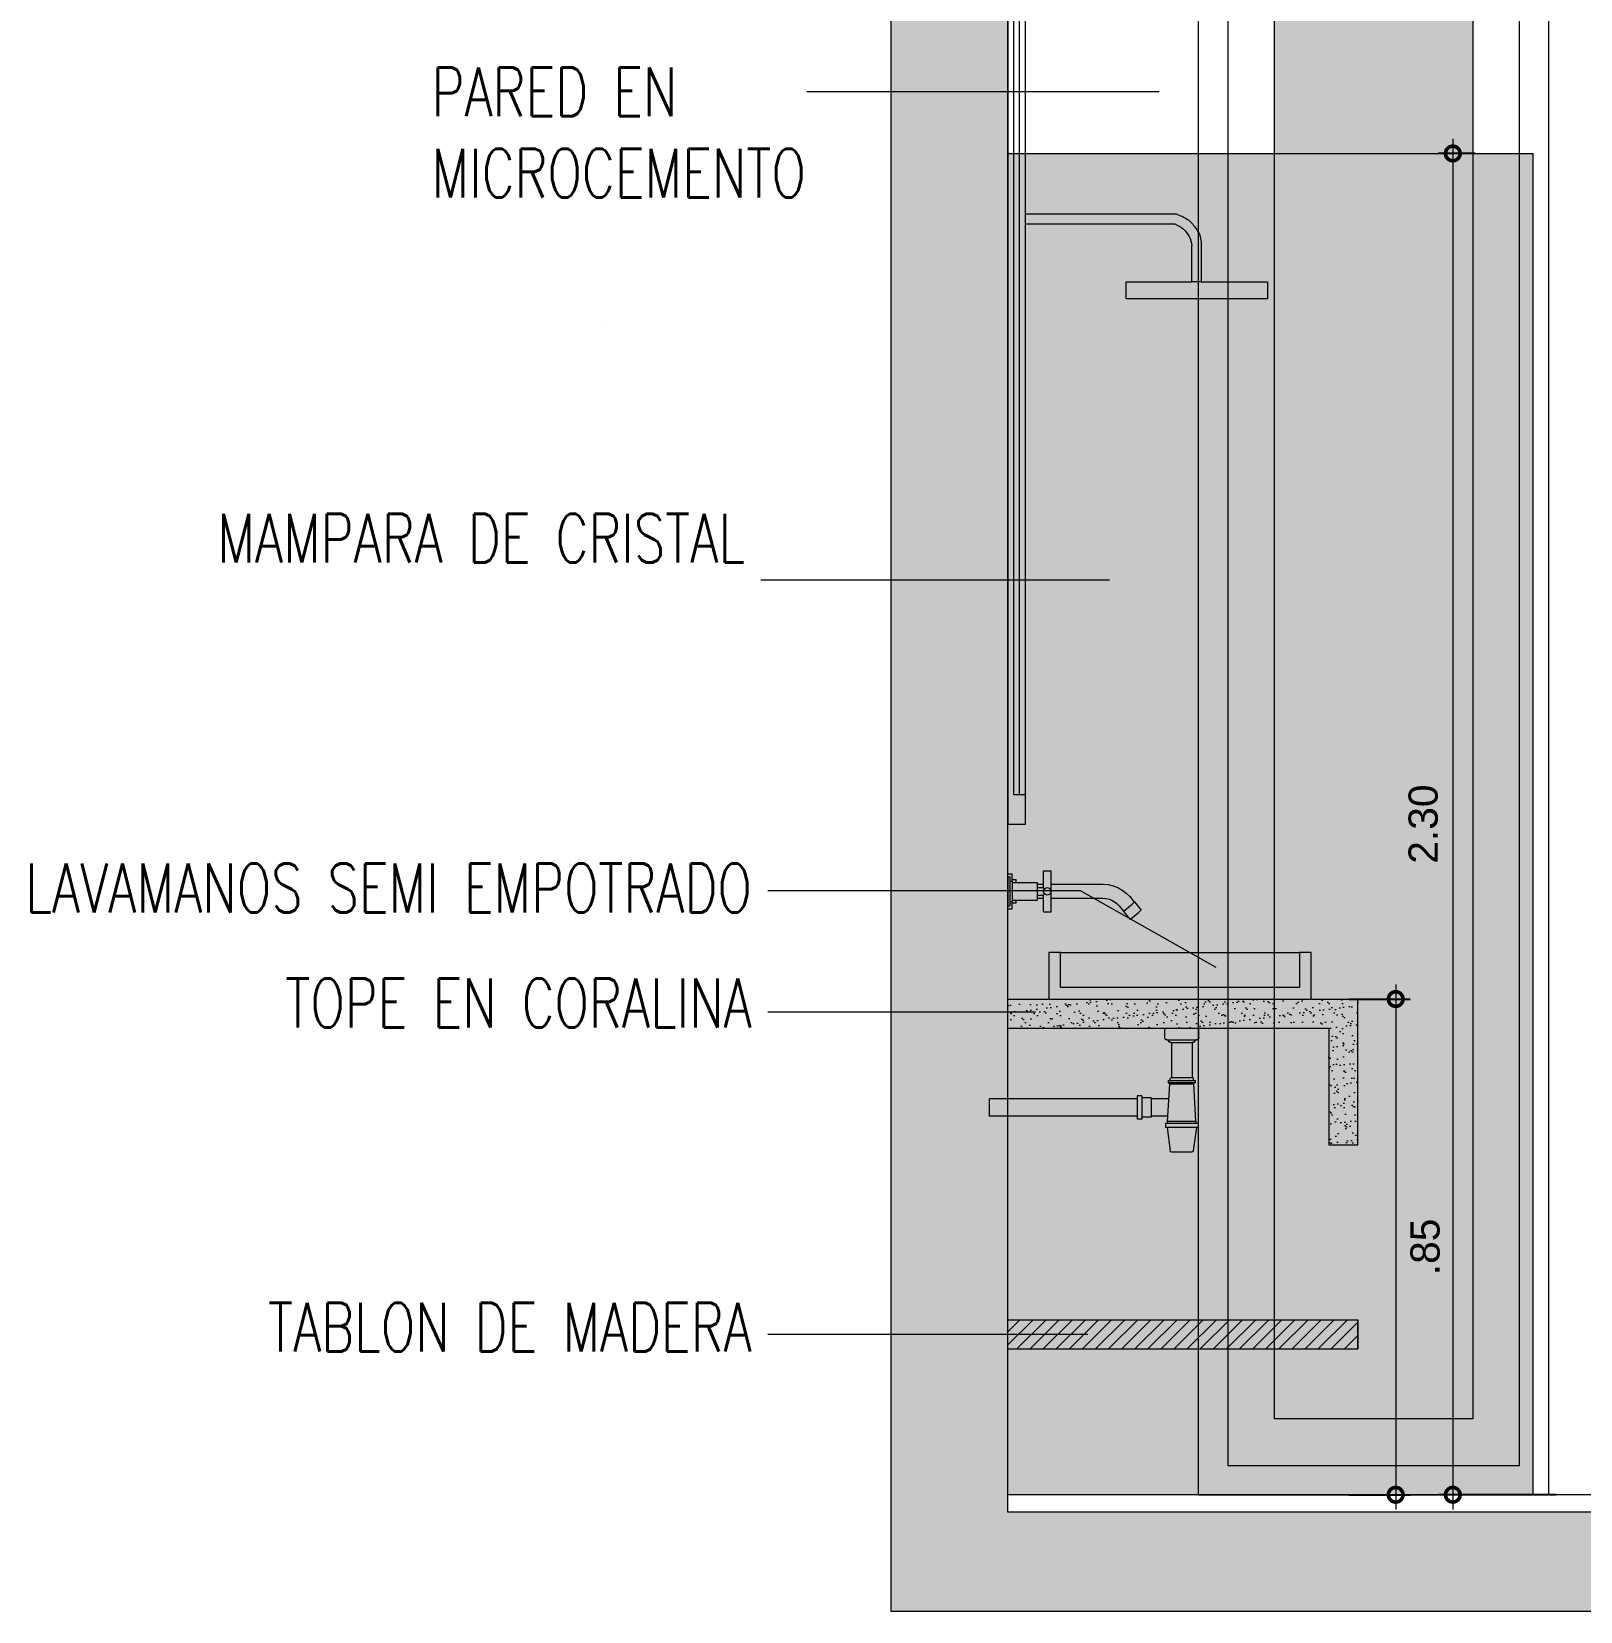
# Model space of a CAD drawing. Header units: metres. Extents: x 113 to 2416, y -346 to 476.
# Drawn here: x 318.911 to 321.566, y -164.745 to -162.036 of the extents above; entities that cross this region are included whole.
import ezdxf

# ---------------------------------------------------------------- set-up
doc = ezdxf.new("R2010")
doc.units = ezdxf.units.M
doc.header["$PDMODE"] = 34
doc.linetypes.add('0', pattern=[0])
doc.linetypes.add('CONTINU', pattern=[0])
doc.layers.get('0').update_dxf_attribs({"color": 250, "linetype": '0', "lineweight": 20})
doc.layers.get('Defpoints').update_dxf_attribs({"color": 6})
for name, color, linetype, lineweight in [('4', 253, 'Continuous', 9), ('corte', 250, 'Continuous', 20), ('DIMENSIONES', 5, 'Continuous', 5), ('SE-2', 252, 'Continuous', 9), ('SE-3', 253, 'Continuous', 5), ('SE-4', 254, 'Continuous', 0), ('textos', 7, 'Continuous', 0)]:
    doc.layers.add(name, color=color, linetype=linetype, lineweight=lineweight)
doc.layers.add('RELLENO SECCION', color=8, linetype='Continuous', lineweight=0, transparency=0.4)
doc.styles.add('Arch-Dim', font='romans.shx', dxfattribs={"width": 0.75})
doc.styles.add('ESC25-2mm', font='arial.ttf', dxfattribs={"height": 0.05})
doc.dimstyles.new('DIMS25', dxfattribs={"dimtxt": 0.05, "dimasz": 0.05, "dimexe": 0.025, "dimexo": 0.025, "dimgap": 0.025, "dimtad": 2, "dimzin": 4, "dimdsep": 46, "dimtxsty": 'ESC25-2mm', "dimblk": 'DOTSMALL', "dimcen": 0.025, "dimdle": 0.025, "dimclrd": 256, "dimclre": 256, "dimclrt": 1, "dimadec": 0, "dimazin": 0, "dimtfac": 1, "dimtix": 1, "dimtmove": 2, "dimatfit": 3, "dimfxl": 1, "dimtolj": 1, "dimtzin": 0, "dimlwd": -1, "dimarcsym": 0})

# ---------------------------------------------------------------- blocks, each defined once
blk = doc.blocks.new('A$C3dfb1af3')
at = {"layer": 'SE-2'}
for points in [[(0.2286, 0.0612), (0.2286, 0.0612), (0.2286, 0.0617), (0.2286, 0.0617)], [(0.2286, 0.0612), (0.2286, 0.0612), (0.2286, 0.0617), (0.2286, 0.0617)], [(0.2286, 0.0599), (0.2286, 0.0599), (0.2286, 0.0612), (0.2286, 0.0612)], [(0.2286, 0.0599), (0.2286, 0.0599), (0.2286, 0.0612), (0.2286, 0.0612)], [(0.2286, 0.0599), (0.2286, 0.0577), (0.2286, 0.0577), (0.2286, 0.0599)], [(0.2286, 0.0599), (0.2286, 0.0577), (0.2286, 0.0577), (0.2286, 0.0599)], [(0.2286, 0.0577), (0.2286, 0.0549), (0.2286, 0.0549), (0.2286, 0.0577)], [(0.2286, 0.0577), (0.2286, 0.0549), (0.2286, 0.0549), (0.2286, 0.0577)], [(0.2286, 0.0549), (0.2286, 0.0517), (0.2286, 0.0517), (0.2286, 0.0549)], [(0.2286, 0.0549), (0.2286, 0.0517), (0.2286, 0.0517), (0.2286, 0.0549)], [(0.2286, 0.0517), (0.2286, 0.0482), (0.2286, 0.0482), (0.2286, 0.0517)], [(0.2286, 0.0517), (0.2286, 0.0482), (0.2286, 0.0482), (0.2286, 0.0517)], [(0.2286, 0.0482), (0.2286, 0.0447), (0.2286, 0.0447), (0.2286, 0.0482)], [(0.2286, 0.0482), (0.2286, 0.0447), (0.2286, 0.0447), (0.2286, 0.0482)], [(0.2286, 0.0447), (0.2286, 0.0414), (0.2286, 0.0414), (0.2286, 0.0447)], [(0.2286, 0.0447), (0.2286, 0.0414), (0.2286, 0.0414), (0.2286, 0.0447)], [(0.2286, 0.0414), (0.2286, 0.0386), (0.2286, 0.0386), (0.2286, 0.0414)], [(0.2286, 0.0414), (0.2286, 0.0386), (0.2286, 0.0386), (0.2286, 0.0414)], [(0.2286, 0.0386), (0.2286, 0.0365), (0.2286, 0.0365), (0.2286, 0.0386)], [(0.2286, 0.0386), (0.2286, 0.0365), (0.2286, 0.0365), (0.2286, 0.0386)], [(0.2286, 0.0365), (0.2286, 0.0351), (0.2286, 0.0351), (0.2286, 0.0365)], [(0.2286, 0.0365), (0.2286, 0.0351), (0.2286, 0.0351), (0.2286, 0.0365)], [(0.2286, 0.0351), (0.2286, 0.0347), (0.2286, 0.0347), (0.2286, 0.0351)], [(0.2286, 0.0351), (0.2286, 0.0347), (0.2286, 0.0347), (0.2286, 0.0351)]]:
    blk.add_hatch(color=256, dxfattribs=at).paths.add_polyline_path(points)
for p, q in [((0.1555, 0.0832), (0.1546, 0.0832)), ((0.1546, 0.0482), (0.1546, 0.0832)), ((0.1579, 0.0832), (0.1555, 0.0832)), ((0.1611, 0.0832), (0.1579, 0.0832)), ((0.1644, 0.0832), (0.1611, 0.0832)), ((0.1668, 0.0832), (0.1644, 0.0832)), ((0.1676, 0.0832), (0.1668, 0.0832)), ((0.1676, 0.0547), (0.1676, 0.0832)), ((0.0403, 0.0546), (0.0326, 0.0503)), ((0.0484, 0.0577), (0.0403, 0.0546)), ((0.0569, 0.0596), (0.0484, 0.0577)), ((0.0652, 0.0602), (0.0569, 0.0596)), ((0.1546, 0.0602), (0.0652, 0.0602)), ((0.1611, 0.0547), (0.1579, 0.0538)), ((0.1644, 0.0538), (0.1611, 0.0547)), ((0.1676, 0.0547), (0.1668, 0.0538)), ((0.1786, 0.0602), (0.1676, 0.0602)), ((0.1786, 0.0547), (0.1676, 0.0547)), ((0.1786, 0.0632), (0.1786, 0.0612)), ((0.2216, 0.0632), (0.1786, 0.0632)), ((0.1786, 0.0612), (0.1786, 0.0557)), ((0.1786, 0.0557), (0.1786, 0.0482)), ((0.2146, 0.0655), (0.2146, 0.0682)), ((0.2216, 0.0682), (0.2146, 0.0682)), ((0.2146, 0.0632), (0.2146, 0.0655)), ((0.2216, 0.0741), (0.2216, 0.0782)), ((0.2286, 0.0782), (0.2216, 0.0782)), ((0.2216, 0.0657), (0.2216, 0.0741)), ((0.2216, 0.0657), (0.2216, 0.0633)), ((0.2251, 0.0657), (0.2216, 0.0657)), ((0.2216, 0.0633), (0.2216, 0.0569)), ((0.2216, 0.0569), (0.2216, 0.0482)), ((0.2251, 0.0732), (0.2251, 0.0698)), ((0.2286, 0.0732), (0.2251, 0.0732)), ((0.2251, 0.0698), (0.2251, 0.0607)), ((0.2251, 0.0607), (0.2251, 0.0482)), ((0.2286, 0.0741), (0.2286, 0.0782)), ((0.2286, 0.0732), (0.2286, 0.0741)), ((0.2286, 0.0732), (0.2286, 0.0698)), ((0.2286, 0.0698), (0.2286, 0.0607)), ((0.2286, 0.0607), (0.2286, 0.0482)), ((0.0116, 0.0299), (0, 0.0161)), ((0.0129, 0.0288), (0.0116, 0.0299)), ((0.0199, 0.0391), (0.012, 0.0295)), ((0.0164, 0.0258), (0.0129, 0.0288)), ((0.0257, 0.045), (0.0199, 0.0391)), ((0.0326, 0.0503), (0.0257, 0.045)), ((0.0459, 0.0302), (0.0417, 0.027)), ((0.0504, 0.0328), (0.0459, 0.0302)), ((0.0553, 0.0346), (0.0504, 0.0328)), ((0.0604, 0.0358), (0.0553, 0.0346)), ((0.0661, 0.0362), (0.0604, 0.0358)), ((0.1546, 0.0362), (0.0661, 0.0362)), ((0.1555, 0.0514), (0.1546, 0.0482)), ((0.1546, 0.0482), (0.1555, 0.0449)), ((0.1546, 0.0132), (0.1546, 0.0482)), ((0.1579, 0.0538), (0.1555, 0.0514)), ((0.1555, 0.0449), (0.1579, 0.0425)), ((0.1579, 0.0425), (0.1611, 0.0417)), ((0.1611, 0.0417), (0.1644, 0.0425)), ((0.1644, 0.0538), (0.1644, 0.0538)), ((0.1668, 0.0514), (0.1644, 0.0538)), ((0.1644, 0.0425), (0.1668, 0.0449)), ((0.1644, 0.0425), (0.1644, 0.0425)), ((0.1668, 0.0538), (0.1656, 0.0526)), ((0.1656, 0.0437), (0.1668, 0.0425)), ((0.1676, 0.0482), (0.1668, 0.0514)), ((0.1668, 0.0449), (0.1676, 0.0482)), ((0.1668, 0.0425), (0.1676, 0.0417)), ((0.1676, 0.0132), (0.1676, 0.0417)), ((0.1786, 0.0417), (0.1676, 0.0417)), ((0.1786, 0.0362), (0.1676, 0.0362)), ((0.1786, 0.0482), (0.1786, 0.0407)), ((0.1786, 0.0407), (0.1786, 0.0352)), ((0.1786, 0.0352), (0.1786, 0.0332)), ((0.2216, 0.0332), (0.1786, 0.0332)), ((0.2146, 0.0308), (0.2146, 0.0332)), ((0.2146, 0.0282), (0.2146, 0.0308)), ((0.2216, 0.0282), (0.2146, 0.0282)), ((0.2216, 0.0482), (0.2216, 0.0394)), ((0.2216, 0.0394), (0.2216, 0.033)), ((0.2216, 0.033), (0.2216, 0.0307)), ((0.2216, 0.0222), (0.2216, 0.0307)), ((0.2251, 0.0307), (0.2216, 0.0307)), ((0.2251, 0.0482), (0.2251, 0.0357)), ((0.2251, 0.0357), (0.2251, 0.0265)), ((0.2286, 0.0482), (0.2286, 0.0357)), ((0.2286, 0.0357), (0.2286, 0.0265)), ((0.0013, 0.015), (0, 0.0161)), ((0.0048, 0.0121), (0.0013, 0.015)), ((0.0096, 0.008), (0.0048, 0.0121)), ((0.0144, 0.004), (0.0096, 0.008)), ((0.0179, 0.0011), (0.0144, 0.004)), ((0.0211, 0.0218), (0.0164, 0.0258)), ((0.0192, 0), (0.0179, 0.0011)), ((0.0307, 0.0138), (0.0192, 0)), ((0.0259, 0.0178), (0.0211, 0.0218)), ((0.0294, 0.0149), (0.0259, 0.0178)), ((0.0307, 0.0138), (0.0294, 0.0149)), ((0.0378, 0.023), (0.0303, 0.0141)), ((0.0417, 0.027), (0.0378, 0.023)), ((0.1555, 0.0132), (0.1546, 0.0132)), ((0.1579, 0.0132), (0.1555, 0.0132)), ((0.1611, 0.0132), (0.1579, 0.0132)), ((0.1644, 0.0132), (0.1611, 0.0132)), ((0.1668, 0.0132), (0.1644, 0.0132)), ((0.1676, 0.0132), (0.1668, 0.0132)), ((0.2216, 0.0182), (0.2216, 0.0222)), ((0.2286, 0.0182), (0.2216, 0.0182)), ((0.2251, 0.0265), (0.2251, 0.0232)), ((0.2286, 0.0232), (0.2251, 0.0232)), ((0.2286, 0.0265), (0.2286, 0.0232)), ((0.2286, 0.0222), (0.2286, 0.0232)), ((0.2286, 0.0182), (0.2286, 0.0222))]:
    blk.add_line(p, q, dxfattribs=at)
blk = doc.blocks.new('_DotSmall')
at = {"color": 0, "linetype": 'ByBlock', "lineweight": 13, "const_width": 0.5}
blk.add_lwpolyline([(-0.0625, 0, 1), (0.0625, 0, 1)], format="xyb", close=True, dxfattribs=at)
blk = doc.blocks.new('*D438')
at = {"layer": 'Defpoints', "color": 0, "transparency": 16777216}
for p in [(321.1441, -163.6946), (321.1441, -164.5446), (321.2495, -164.5446)]:
    blk.add_point(p, dxfattribs=at)
at = {"layer": 'DIMENSIONES', "transparency": 16777216}
blk.add_line((321.2495, -163.6696), (321.2495, -164.5696), dxfattribs=at)
at = {"layer": 'DIMENSIONES', "lineweight": -2, "transparency": 16777216}
for p, q in [((321.1691, -163.6946), (321.2745, -163.6946)), ((321.1691, -164.5446), (321.2745, -164.5446))]:
    blk.add_line(p, q, dxfattribs=at)
at = {"layer": 'DIMENSIONES', "transparency": 16777216, "xscale": 0.05, "yscale": 0.05, "zscale": 0.05}
for p, rotation in [((321.2495, -163.6946), 90), ((321.2495, -164.5446), 270)]:
    blk.add_blockref('_DotSmall', p, dxfattribs=dict(at, rotation=rotation))
at = {"layer": 'DIMENSIONES', "color": 5, "lineweight": 13, "transparency": 16777216, "insert": (321.3001, -164.1196), "char_height": 0.05, "attachment_point": 5, "rotation": 90, "style": 'ESC25-2mm'}
blk.add_mtext('\\A1;.85', dxfattribs=at)
blk = doc.blocks.new('*D439')
at = {"layer": 'Defpoints', "color": 0, "transparency": 16777216}
for p in [(321.4106, -162.2446), (321.3474, -164.5446), (321.5497, -164.5446)]:
    blk.add_point(p, dxfattribs=at)
at = {"layer": 'DIMENSIONES', "transparency": 16777216}
blk.add_line((321.3474, -162.2196), (321.3474, -164.5696), dxfattribs=at)
at = {"layer": 'DIMENSIONES', "lineweight": -2, "transparency": 16777216}
for p, q in [((321.3856, -162.2446), (321.3224, -162.2446)), ((321.5247, -164.5446), (321.3224, -164.5446))]:
    blk.add_line(p, q, dxfattribs=at)
at = {"layer": 'DIMENSIONES', "transparency": 16777216, "xscale": 0.05, "yscale": 0.05, "zscale": 0.05}
for p, rotation in [((321.3474, -162.2446), 90), ((321.3474, -164.5446), 270)]:
    blk.add_blockref('_DotSmall', p, dxfattribs=dict(at, rotation=rotation))
at = {"layer": 'DIMENSIONES', "color": 5, "lineweight": 13, "transparency": 16777216, "insert": (321.2968, -163.3946), "char_height": 0.05, "attachment_point": 5, "rotation": 90, "style": 'ESC25-2mm'}
blk.add_mtext('\\A1;2.30', dxfattribs=at)
blk = doc.blocks.new('A$Cd6cad6a8')
at = {"layer": 'SE-2'}
for p, q in [((0, 0.1959), (0, 0.2125)), ((0.0581, 0.2125), (0, 0.2125)), ((0.0542, 0.1925), (0.004, 0.1925)), ((0.0581, 0.1957), (0.0581, 0.2125)), ((0.0471, 0.1879), (0.0111, 0.1879)), ((0.0113, 0.1879), (0.0113, 0.1281)), ((0.0469, 0.1879), (0.0469, 0.1281)), ((0.0049, 0.0528), (0.0086, 0.1173)), ((0.0521, 0.1228), (0.0061, 0.1228)), ((0.0061, 0.1228), (0.0061, 0.1191)), ((0.0061, 0.1191), (0.0521, 0.1191)), ((0.0075, 0.1173), (0.0075, 0.1191)), ((0.0507, 0.1173), (0.0075, 0.1173)), ((0.009, 0.1228), (0.0091, 0.1254)), ((0.0463, 0.1281), (0.0119, 0.1281)), ((0.0492, 0.1228), (0.0491, 0.1254)), ((0.0533, 0.0528), (0.0496, 0.1173)), ((0.0507, 0.1173), (0.0507, 0.1191)), ((0.0521, 0.1228), (0.0521, 0.1191)), ((0.0509, 0.0917), (0.0816, 0.0917)), ((0.0816, 0.0934), (0.0977, 0.0934)), ((0.0816, 0.0934), (0.0816, 0.0599)), ((0.0977, 0.0967), (0.0977, 0.0566)), ((0.0977, 0.0967), (0.1054, 0.0967)), ((0.1054, 0.0967), (0.1054, 0.0566)), ((0.1054, 0.0917), (0.3587, 0.0917)), ((0.3587, 0.0616), (0.3587, 0.0917)), ((0.0528, 0.0616), (0.0816, 0.0616)), ((0.0816, 0.0599), (0.0977, 0.0599)), ((0.0977, 0.0566), (0.1054, 0.0566)), ((0.1054, 0.0616), (0.3587, 0.0616)), ((0.0011, 0.049), (0.0571, 0.049)), ((0.0011, 0.049), (0.0011, 0.042)), ((0.0011, 0.042), (0.0571, 0.042)), ((0.004, 0.042), (0.0094, 0.0024)), ((0.0049, 0.0528), (0.0533, 0.0528)), ((0.0049, 0.0528), (0.0049, 0.049)), ((0.0542, 0.042), (0.0488, 0.0024)), ((0.0533, 0.0528), (0.0533, 0.049)), ((0.0571, 0.049), (0.0571, 0.042)), ((0.0122, 0), (0.046, 0))]:
    blk.add_line(p, q, dxfattribs=at)
for centre, radius, start, end in [((0.004, 0.1965), 0.004, 187.7004, 270), ((0.0111, 0.1929), 0.005, 180, 270), ((0.0471, 0.1929), 0.005, 270, 0), ((0.0542, 0.1965), 0.004, 270, 348.1597), ((0.0119, 0.1253), 0.0028, 90, 176.8638), ((0.0463, 0.1253), 0.0028, 3.1362, 90), ((0.0122, 0.0028), 0.0028, 187.7232, 270), ((0.046, 0.0028), 0.0028, 270, 352.2768)]:
    blk.add_arc(centre, radius, start, end, dxfattribs=at)

msp = doc.modelspace()

# ---------------------------------------------------------------- hatches: boundary and pattern name
at = {"layer": 'RELLENO SECCION', "linetype": 'CONTINU', "transparency": 33554483}
h = msp.add_hatch(color=256, dxfattribs=at)
h.dxf.hatch_style = 1
h.paths.add_polyline_path([(320.5848, -163.7446), (320.3848, -163.7446), (320.3848, -161.1527), (320.5848, -161.1527)])
at = {"layer": 'RELLENO SECCION', "linetype": 'CONTINU', "true_color": 0xdddedf, "transparency": 33554610}
h = msp.add_hatch(color=254, dxfattribs=at)
h.dxf.hatch_style = 1
h.paths.add_polyline_path([(320.6748, -163.6146), (320.6548, -163.6146), (320.6548, -163.6946), (321.1048, -163.6946), (321.1048, -163.6146), (321.0848, -163.6146), (321.0848, -163.6746), (320.6748, -163.6746)])
at = {"layer": 'RELLENO SECCION', "linetype": 'CONTINU', "transparency": 33554483}
h = msp.add_hatch(color=256, dxfattribs=at)
h.dxf.hatch_style = 1
h.paths.add_polyline_path([(321.0348, -163.7446), (320.8348, -163.7446)], flags=17)
h.paths.add_polyline_path([(320.3848, -163.7446), (320.5848, -163.7446), (320.5848, -164.5746), (322.5848, -164.5746), (322.5848, -164.6046), (322.5848, -164.5896), (322.5848, -164.5746), (322.9348, -164.5746), (322.9348, -164.7446), (320.3848, -164.7446)])
at = {"layer": 'SE-2'}
h = msp.add_hatch(dxfattribs=at)
h.set_pattern_fill('AR-SAND', color=256, scale=0.0005)
h.set_pattern_definition([(37.5, (-112.185116, -169.660593), (-0.00080001565, 0.0244706619), [0, -0.019304, 0, -0.02159, 0, -0.0206375]), (7.5, (-112.185116, -169.660593), (0.0224761642, 0.035841255), [0, -0.010414, 0, -0.017399, 0, -0.0066675]), (327.5, (-112.200737, -169.660593), (0.0395496185, 7.18592e-05), [0, -0.00635, 0, -0.02286, 0, -0.029845]), (317.5, (-112.200737, -169.660593), (0.0381778226, 0.0111464662), [0, -0.003175, 0, -0.014986, 0, -0.017145])])
h.paths.add_polyline_path([(321.1348, -163.7446), (321.1348, -163.9446), (321.1848, -163.9446), (321.1848, -163.6946), (320.5848, -163.6946), (320.5848, -163.7446)])
h = msp.add_hatch(dxfattribs=at)
h.set_pattern_fill('LINE', color=256, scale=0.005, angle=45)
h.set_pattern_definition([(45, (318.53737, -164.269603), (-0.01122532, 0.01122532), [])])
h.paths.add_polyline_path([(320.5848, -164.2446), (321.1848, -164.2446), (321.1848, -164.2946), (320.5848, -164.2946)])
at = {"layer": 'SE-4', "transparency": 33554572}
h = msp.add_hatch(color=256, dxfattribs=at)
h.dxf.hatch_style = 1
h.set_gradient(color1=(202, 249, 252), color2=(229, 255, 255), tint=1, name='CYLINDER')
h.paths.add_polyline_path([(321.0417, -161.8746), (321.3817, -161.8746), (321.3817, -164.4146), (321.0417, -164.4146)])
at = {"layer": 'SE-4', "transparency": 33554518}
h = msp.add_hatch(color=256, dxfattribs=at)
h.dxf.hatch_style = 1
h.set_gradient(color1=(202, 249, 252), color2=(229, 255, 255), tint=1, name='CYLINDER')
h.paths.add_polyline_path([(320.5848, -164.5446), (321.4848, -164.5446), (321.4848, -162.2446), (320.5848, -162.2446)])

# ---------------------------------------------------------------- linework, layer by layer
at = {"layer": '4'}
msp.add_line((320.6748, -163.6146), (321.0848, -163.6146), dxfattribs=at)
at = {"layer": 'corte'}
for p, q in [((320.3848, -164.7446), (320.3848, -161.1527)), ((320.5848, -164.5746), (320.5848, -161.1527)), ((322.7848, -164.5446), (320.5848, -164.5446)), ((322.7848, -164.5746), (320.5848, -164.5746)), ((322.9348, -164.7446), (320.3848, -164.7446))]:
    msp.add_line(p, q, dxfattribs=at)
at = {"layer": 'SE-2'}
for p, q in [((320.6048, -163.3446, 0.8549), (320.6048, -161.8446, -0.0998)), ((320.6148, -162.3482, 0.2207), (320.8729, -162.3482, 0.2207)), ((320.6148, -162.3653, 0.2207), (320.8707, -162.3653, 0.2207)), ((320.9002, -162.4648, 0.2207), (320.9002, -162.4023, 0.2207)), ((320.9162, -162.3998, 0.2207), (320.9162, -162.4648, 0.2207)), ((320.7877, -162.494, 0.2207), (320.7877, -162.4648, 0.2207)), ((320.7877, -162.4648, 0.2207), (320.9002, -162.4648, 0.2207)), ((320.9162, -162.4648, 0.2207), (320.9002, -162.4648, 0.2207)), ((320.9162, -162.4648, 0.2207), (321.0299, -162.4648, 0.2207)), ((321.0299, -162.4648, 0.2207), (321.0299, -162.494, 0.2207)), ((321.0299, -162.494, 0.2207), (320.7877, -162.494, 0.2207)), ((320.5848, -163.6946), (321.1848, -163.6946)), ((321.1848, -163.9446), (321.1848, -163.6946)), ((320.5848, -163.7446), (321.1348, -163.7446)), ((321.1348, -163.7446), (321.1348, -163.9446)), ((321.1348, -163.9446), (321.1848, -163.9446)), ((320.5848, -164.2446), (321.1848, -164.2446)), ((321.1848, -164.2946), (321.1848, -164.2446)), ((321.1848, -164.2446), (321.1848, -164.2946)), ((320.5848, -164.2946), (321.1848, -164.2946))]:
    msp.add_line(p, q, dxfattribs=at)
msp.add_lwpolyline([(320.6148, -161.7946), (320.5848, -161.7946), (320.5848, -163.3946), (320.6148, -163.3946), (320.6148, -163.3446), (320.5948, -163.3446), (320.5948, -161.8446), (320.6148, -161.8446), (320.6148, -161.7946)], dxfattribs=at)
msp.add_lwpolyline([(320.6748, -163.6146), (320.6548, -163.6146), (320.6548, -163.6946), (321.1048, -163.6946), (321.1048, -163.6146), (321.0848, -163.6146), (321.0848, -163.6746), (320.6748, -163.6746)], close=True, dxfattribs=at)
for points, knots in [([(320.8729, -162.3482, 0.2207), (320.8799, -162.3509, 0.2207), (320.8931, -162.3558, 0.2207), (320.9059, -162.3711, 0.2207), (320.9152, -162.3854, 0.2207), (320.9159, -162.3955, 0.2207), (320.9162, -162.3998, 0.2207)], [0, 0, 0, 0, 0.732074, 1.38405, 1.958948, 2.387179, 2.387179, 2.387179, 2.387179]), ([(320.8707, -162.3653, 0.2207), (320.8759, -162.368, 0.2207), (320.8859, -162.3731, 0.2207), (320.8964, -162.3866, 0.2207), (320.899, -162.397, 0.2207), (320.9002, -162.4023, 0.2207)], [0, 0, 0, 0, 0.583436, 1.111217, 1.647257, 1.647257, 1.647257, 1.647257])]:
    msp.add_open_spline(points, degree=3, knots=knots, dxfattribs=at)
at = {"layer": 'SE-3'}
msp.add_line((320.6148, -163.3446, 0.8549), (320.6148, -161.8446, -0.0998), dxfattribs=at)
at = {"layer": 'SE-4'}
for p, q in [((320.9117, -164.5446), (320.9117, -161.7446)), ((321.5117, -161.7446), (321.5117, -164.5446)), ((320.9117, -164.5446), (321.5117, -164.5446))]:
    msp.add_line(p, q, dxfattribs=at)
for points in [[(321.4617, -161.7946), (320.9617, -161.7946), (320.9617, -164.4946), (321.4617, -164.4946)], [(321.0417, -161.8746), (321.3817, -161.8746), (321.3817, -164.4146), (321.0417, -164.4146)]]:
    msp.add_lwpolyline(points, close=True, dxfattribs=at)
msp.add_lwpolyline([(321.1848, -164.5446), (320.5848, -164.5446), (320.5848, -162.2446), (321.4848, -162.2446), (321.4848, -164.5446)], dxfattribs=at)
msp.add_open_spline([(319.8884, -162.5427), (319.8884, -162.5426), (319.8884, -162.5426), (319.8884, -162.5425)], degree=3, dxfattribs=at)
at = {"layer": 'textos'}
for p, q in [((320.2402, -162.1384), (320.8438, -162.1384)), ((320.1613, -162.9756), (320.7587, -162.9756)), ((320.1732, -163.5083), (320.7085, -163.5083)), ((320.7085, -163.5083), (320.9411, -163.6398)), ((320.173, -163.7165), (320.6321, -163.7165)), ((320.173, -164.2691), (320.7215, -164.2691))]:
    msp.add_line(p, q, dxfattribs=at)

# ---------------------------------------------------------------- block references
at = {"layer": 'SE-2', "xscale": -1}
for name, p in [('A$C3dfb1af3', (320.8134, -163.558)), ('A$Cd6cad6a8', (320.9118, -163.9571))]:
    msp.add_blockref(name, p, dxfattribs=at)

# ---------------------------------------------------------------- texts
at = {"layer": 'textos', "char_height": 0.326944, "style": 'Arch-Dim'}
for s, insert, width, attachment_point in [('\\pxsm1;{\\H0.2554x;PARED EN MICROCEMENTO}', (319.5969, -162.0972), 0.97467, 1), ('\\pxsm1;{\\H0.2554x;MAMPARA DE CRISTAL}', (320.1341, -162.8626, -0.1952), 0.97467, 3), ('\\pxsm1;{\\H0.2554x;LAVAMANOS SEMI EMPOTRADO}', (320.1458, -163.4624, -0.1952), 1.551659, 3), ('\\pxsm1;{\\H0.2554x;TOPE EN CORALINA}', (320.1458, -163.6596, -0.1952), 1.061162, 3), ('\\pxsm1;{\\H0.2554x;TABLON DE MADERA}', (320.1458, -164.2155, -0.1952), 1.077454, 3)]:
    msp.add_mtext(s, dxfattribs=dict(at, insert=insert, width=width, attachment_point=attachment_point))

# ---------------------------------------------------------------- dimensions: what is measured, and where the dimension line sits
at = {"layer": 'DIMENSIONES', "lineweight": 13}
for base, p1, p2, picture, middle in [((321.3474, -164.5446), (321.4106, -162.2446), (321.5497, -164.5446), '*D439', (321.2968, -163.3946)), ((321.2495, -164.5446), (321.1441, -163.6946), (321.1441, -164.5446), '*D438', (321.3001, -164.1196))]:
    dim = msp.add_linear_dim(base=base, p1=p1, p2=p2, angle=90, dimstyle='DIMS25', override={"dimclrt": 5}, dxfattribs=at)
    dim.commit()
    dim.dimension.update_dxf_attribs({"geometry": picture, "text_midpoint": middle})

doc.saveas('drawing.dxf')
